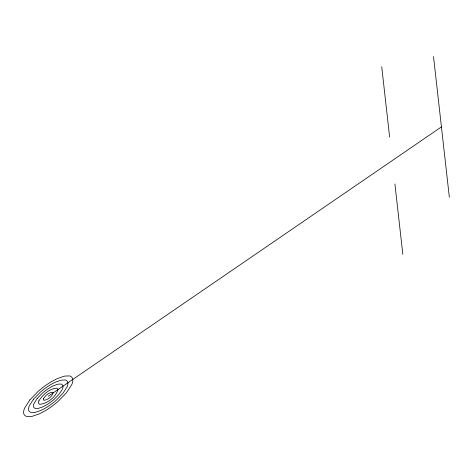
<?xml version="1.0" encoding="UTF-8"?>
<svg xmlns="http://www.w3.org/2000/svg" width="473" height="473" viewBox="0 0 473 473"><rect width="100%" height="100%" fill="white"/><g stroke="black" fill="none" stroke-linecap="round" stroke-linejoin="round"><path stroke-width="0.71" d="M48.228 396.273L441.433 126.888M433.516 56.535L449.35 197.241M381.723 66.752L389.64 137.111M394.92 184.009L402.836 254.362M38.863 400.844L38.396 403.008L39.513 404.332C47.495 403.723 55.702 397.172 58.055 389.533L56.866 388.132C49.263 388.664 42.801 394.665 38.863 400.844M43.546 398.556L43.309 399.638L43.871 400.3C47.862 399.998 51.965 396.723 53.142 392.903L52.544 392.2C48.743 392.466 45.514 395.469 43.546 398.556M29.917 399.886L24.815 407.696A44.769 15.68 -26 0 0 23.65 413.106A28.587 10.01 -26 0 0 26.453 416.417L31.78 416.465L39.247 413.893A28.587 10.01 -26 0 0 49.547 407.998A44.769 15.68 -26 0 0 58.433 401.063L66.533 392.655L71.636 384.845A44.769 15.68 -26 0 0 72.801 379.435A30.355 10.631 -26 0 0 69.827 375.917L64.671 376.076L57.203 378.648A28.587 10.01 -26 0 0 46.904 384.543A44.769 15.68 -26 0 0 38.017 391.478L29.917 399.886M33.577 399.165L29.497 405.414A35.818 12.546 -26 0 0 28.563 409.742A22.87 8.011 -26 0 0 30.804 412.391L35.067 412.426L41.039 410.369A22.87 8.011 -26 0 0 49.281 405.651A35.818 12.546 -26 0 0 56.388 400.105L62.874 393.382L66.953 387.127A35.818 12.546 -26 0 0 67.887 382.799A24.283 8.502 -26 0 0 65.505 379.99L61.384 380.115L55.412 382.172A22.87 8.011 -26 0 0 47.17 386.89A35.818 12.546 -26 0 0 40.063 392.436L33.577 399.165M37.237 398.437L34.18 403.126A26.86 9.407 -26 0 0 33.482 406.372A17.152 6.007 -26 0 0 35.162 408.359L38.36 408.388L42.836 406.845A17.152 6.007 -26 0 0 49.015 403.303A26.86 9.407 -26 0 0 54.348 399.147L59.214 394.104L62.27 389.415A26.86 9.407 -26 0 0 62.968 386.169A18.211 6.38 -26 0 0 61.188 384.058L58.09 384.153L53.615 385.696A17.152 6.007 -26 0 0 47.436 389.238A26.86 9.407 -26 0 0 42.103 393.394L37.237 398.437"/></g></svg>
